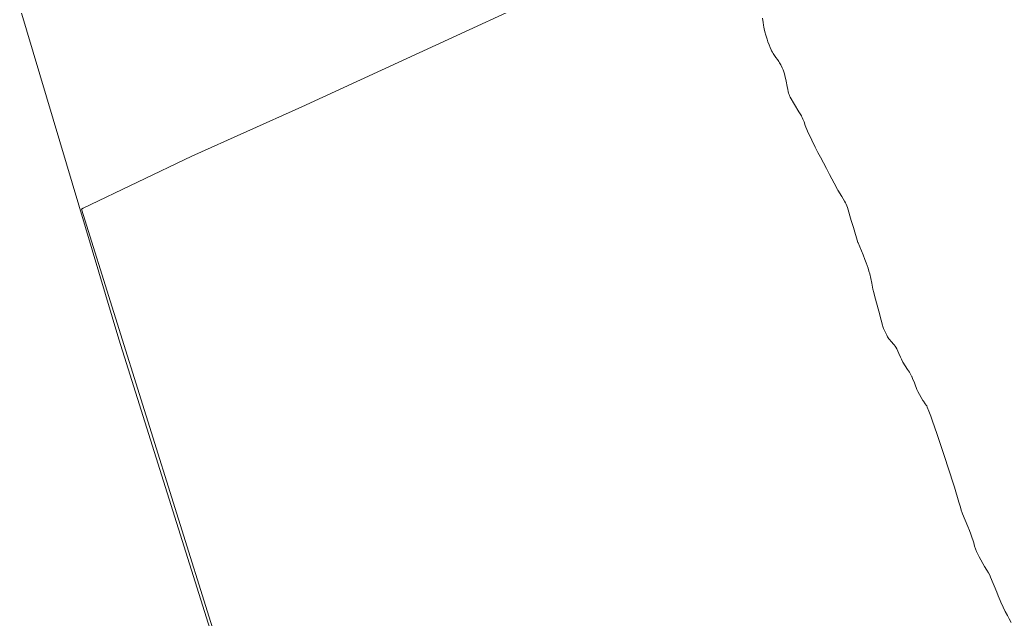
# Model space of a CAD drawing. Header units: metres. Extents: x 3 to 1027712, y 40 to 4430649.
# Drawn here: x 1024022.6 to 1024383.4, y 4423321.5 to 4423539.7 of the extents above; entities that cross this region are included whole.
import ezdxf

# ---------------------------------------------------------------- set-up
doc = ezdxf.new("R2010")
doc.units = ezdxf.units.M
doc.header["$MEASUREMENT"] = 0
for name, color, linetype, lineweight, true_color in [('Humedales_Ramsar_5_km', 7, 'Continuous', 9, 0xd0fac0), ('RN_LIC_5_km', 7, 'Continuous', 9, 0xe5f2bf), ('RN_ZEPA_5_km', 7, 'Continuous', 9, 0xc2d3f2)]:
    doc.layers.add(name, color=color, linetype=linetype, lineweight=lineweight, true_color=true_color)

msp = doc.modelspace()

# ---------------------------------------------------------------- linework, layer by layer
at = {"layer": 'Humedales_Ramsar_5_km'}
msp.add_lwpolyline([(1024218.12, 4423550.85), (1024168, 4423527.61), (1024125.29, 4423508.04), (1024085.21, 4423489.99), (1024045.65, 4423471.09), (1024045.05, 4423470.79), (1024139.21, 4423169.8)], dxfattribs=at)
at = {"layer": 'RN_LIC_5_km'}
for points in [[(1024022.62, 4423544.13), (1024058.66, 4423423.46), (1024137.22, 4423173.41)], [(1024383.42, 4423320.32), (1024382.72, 4423321.56), (1024382.05, 4423322.81), (1024381.28, 4423324.33), (1024380.53, 4423325.87), (1024379.69, 4423327.67), (1024379.39, 4423328.35), (1024378.67, 4423330.04), (1024378.15, 4423331.31), (1024375.94, 4423336.74), (1024375.6, 4423337.46), (1024375.11, 4423338.4), (1024374.58, 4423339.33), (1024373.77, 4423340.7), (1024371.76, 4423344.16), (1024371.4, 4423344.87), (1024370.96, 4423345.84), (1024370.83, 4423346.15), (1024370.46, 4423347.13), (1024370.13, 4423348.11), (1024369.77, 4423349.28), (1024368.87, 4423352.09), (1024368.74, 4423352.45), (1024368.24, 4423353.73), (1024367.62, 4423355.2), (1024365.7, 4423359.87), (1024365.47, 4423360.51), (1024365.36, 4423360.85), (1024364.81, 4423362.59), (1024364.37, 4423364.13), (1024362.78, 4423369.51), (1024362.4, 4423370.64), (1024358.98, 4423381.02), (1024356.45, 4423388.71), (1024354.69, 4423393.96), (1024354.16, 4423395.45), (1024353.5, 4423397.18), (1024352.9, 4423398.65), (1024352.88, 4423398.72), (1024352.68, 4423399.11), (1024352.48, 4423399.42), (1024352.17, 4423399.84), (1024351.48, 4423400.8), (1024351.27, 4423401.15), (1024350.03, 4423403.33), (1024349.47, 4423404.38), (1024349.12, 4423405.08), (1024348.79, 4423405.82), (1024348.54, 4423406.46), (1024348.18, 4423407.49), (1024347.56, 4423409.15), (1024347.34, 4423409.64), (1024347.28, 4423409.76), (1024346.79, 4423410.65), (1024346.36, 4423411.38), (1024345.72, 4423412.38), (1024344.01, 4423415.1), (1024343.92, 4423415.26), (1024343.5, 4423416.08), (1024343.11, 4423416.91), (1024342.55, 4423418.18), (1024341.78, 4423419.86), (1024341.45, 4423420.48), (1024341.18, 4423420.93), (1024340.86, 4423421.35), (1024340.52, 4423421.75), (1024339.98, 4423422.34), (1024338.94, 4423423.55), (1024338.71, 4423423.87), (1024338.44, 4423424.31), (1024338.14, 4423424.86), (1024337.64, 4423425.87), (1024337.33, 4423426.55), (1024337.01, 4423427.36), (1024336.76, 4423428.07), (1024336.64, 4423428.5), (1024336.13, 4423430.28), (1024335.21, 4423433.6), (1024333.79, 4423438.82), (1024333.4, 4423440.37), (1024333.1, 4423441.67), (1024332.67, 4423443.76), (1024331.92, 4423447.15), (1024331.66, 4423448.19), (1024331.34, 4423449.29), (1024331.04, 4423450.21), (1024330.66, 4423451.26), (1024330.21, 4423452.42), (1024329.53, 4423454.11), (1024328.91, 4423455.58), (1024327.69, 4423458.53), (1024327.65, 4423458.65), (1024327.1, 4423460.36), (1024326.48, 4423462.37), (1024325.98, 4423464.01), (1024325.21, 4423466.65), (1024323.82, 4423471.3), (1024323.6, 4423471.93), (1024323.33, 4423472.59), (1024323.1, 4423473.08), (1024322.77, 4423473.71), (1024322.31, 4423474.49), (1024321.73, 4423475.4), (1024320.32, 4423477.7), (1024320.2, 4423477.92), (1024319, 4423480.24), (1024317.35, 4423483.42), (1024316.22, 4423485.52), (1024314, 4423489.65), (1024313.1, 4423491.38), (1024312.1, 4423493.37), (1024310.88, 4423495.88), (1024309.33, 4423499.16), (1024309.03, 4423499.79), (1024308.69, 4423500.58), (1024308.44, 4423501.26), (1024308.03, 4423502.48), (1024307.63, 4423503.56), (1024307.4, 4423504.08), (1024307.14, 4423504.59), (1024307.05, 4423504.75), (1024306.18, 4423506.21), (1024304.59, 4423508.86), (1024303.03, 4423511.5), (1024302.78, 4423512.01), (1024302.61, 4423512.43), (1024302.43, 4423512.97), (1024302.29, 4423513.53), (1024302.12, 4423514.31), (1024301.87, 4423515.45), (1024301.5, 4423517.31), (1024301.07, 4423519.41), (1024300.91, 4423519.96), (1024300.66, 4423520.73), (1024300.38, 4423521.49), (1024300.06, 4423522.23), (1024299.68, 4423523.07), (1024299.56, 4423523.3), (1024299.15, 4423524.05), (1024298.88, 4423524.48), (1024298.39, 4423525.19), (1024297.79, 4423526.01), (1024296.8, 4423527.41), (1024296.53, 4423527.84), (1024296.2, 4423528.43), (1024296.05, 4423528.76), (1024295.68, 4423529.61), (1024295.3, 4423530.57), (1024294.91, 4423531.65), (1024294.57, 4423532.65), (1024294.13, 4423534.1), (1024293.77, 4423535.34), (1024293.52, 4423536.37), (1024293.39, 4423537.02), (1024293.29, 4423537.67), (1024293.18, 4423538.72), (1024292.97, 4423540.29)]]:
    msp.add_lwpolyline(points, dxfattribs=at)
at = {"layer": 'RN_ZEPA_5_km'}
for points in [[(1024022.62, 4423544.13), (1024058.66, 4423423.46), (1024137.22, 4423173.41)], [(1024383.42, 4423320.32), (1024382.72, 4423321.56), (1024382.05, 4423322.81), (1024381.27, 4423324.33), (1024380.53, 4423325.87), (1024379.69, 4423327.67), (1024379.39, 4423328.35), (1024378.67, 4423330.04), (1024378.15, 4423331.31), (1024375.94, 4423336.74), (1024375.6, 4423337.46), (1024375.11, 4423338.4), (1024374.58, 4423339.33), (1024373.77, 4423340.7), (1024371.76, 4423344.16), (1024371.4, 4423344.87), (1024370.96, 4423345.84), (1024370.83, 4423346.15), (1024370.46, 4423347.13), (1024370.13, 4423348.11), (1024369.77, 4423349.28), (1024368.87, 4423352.09), (1024368.74, 4423352.45), (1024368.24, 4423353.73), (1024367.62, 4423355.2), (1024365.7, 4423359.87), (1024365.47, 4423360.51), (1024365.36, 4423360.85), (1024364.81, 4423362.59), (1024364.36, 4423364.13), (1024362.78, 4423369.51), (1024362.4, 4423370.64), (1024358.98, 4423381.02), (1024356.45, 4423388.71), (1024354.69, 4423393.96), (1024354.16, 4423395.45), (1024353.5, 4423397.18), (1024352.9, 4423398.65), (1024352.88, 4423398.72), (1024352.68, 4423399.11), (1024352.48, 4423399.42), (1024352.17, 4423399.84), (1024351.48, 4423400.8), (1024351.27, 4423401.15), (1024350.03, 4423403.33), (1024349.47, 4423404.38), (1024349.12, 4423405.08), (1024348.78, 4423405.82), (1024348.54, 4423406.46), (1024348.18, 4423407.49), (1024347.56, 4423409.15), (1024347.34, 4423409.64), (1024347.28, 4423409.76), (1024346.79, 4423410.65), (1024346.36, 4423411.38), (1024345.72, 4423412.38), (1024344.01, 4423415.1), (1024343.92, 4423415.26), (1024343.5, 4423416.08), (1024343.11, 4423416.91), (1024342.55, 4423418.18), (1024341.78, 4423419.86), (1024341.45, 4423420.48), (1024341.18, 4423420.93), (1024340.86, 4423421.35), (1024340.52, 4423421.75), (1024339.98, 4423422.34), (1024338.94, 4423423.55), (1024338.71, 4423423.87), (1024338.44, 4423424.31), (1024338.14, 4423424.86), (1024337.64, 4423425.87), (1024337.33, 4423426.55), (1024337.01, 4423427.36), (1024336.76, 4423428.07), (1024336.64, 4423428.5), (1024336.13, 4423430.28), (1024335.21, 4423433.6), (1024333.79, 4423438.82), (1024333.4, 4423440.37), (1024333.1, 4423441.67), (1024332.67, 4423443.76), (1024331.92, 4423447.15), (1024331.66, 4423448.19), (1024331.34, 4423449.29), (1024331.04, 4423450.21), (1024330.66, 4423451.26), (1024330.21, 4423452.42), (1024329.53, 4423454.11), (1024328.91, 4423455.58), (1024327.69, 4423458.53), (1024327.65, 4423458.65), (1024327.1, 4423460.36), (1024326.48, 4423462.37), (1024325.98, 4423464.01), (1024325.21, 4423466.65), (1024323.82, 4423471.3), (1024323.6, 4423471.93), (1024323.33, 4423472.59), (1024323.1, 4423473.08), (1024322.77, 4423473.71), (1024322.31, 4423474.49), (1024321.73, 4423475.4), (1024320.32, 4423477.7), (1024320.2, 4423477.92), (1024319, 4423480.24), (1024317.35, 4423483.42), (1024316.22, 4423485.52), (1024314, 4423489.65), (1024313.1, 4423491.38), (1024312.1, 4423493.37), (1024310.88, 4423495.88), (1024309.33, 4423499.16), (1024309.03, 4423499.79), (1024308.69, 4423500.58), (1024308.44, 4423501.26), (1024308.03, 4423502.48), (1024307.63, 4423503.56), (1024307.4, 4423504.08), (1024307.14, 4423504.59), (1024307.05, 4423504.75), (1024306.18, 4423506.21), (1024304.59, 4423508.86), (1024303.03, 4423511.5), (1024302.78, 4423512.01), (1024302.61, 4423512.43), (1024302.43, 4423512.97), (1024302.29, 4423513.53), (1024302.12, 4423514.31), (1024301.87, 4423515.45), (1024301.5, 4423517.31), (1024301.07, 4423519.41), (1024300.91, 4423519.96), (1024300.66, 4423520.73), (1024300.38, 4423521.49), (1024300.06, 4423522.23), (1024299.68, 4423523.07), (1024299.56, 4423523.3), (1024299.15, 4423524.05), (1024298.88, 4423524.48), (1024298.39, 4423525.19), (1024297.79, 4423526.01), (1024296.8, 4423527.41), (1024296.53, 4423527.84), (1024296.2, 4423528.43), (1024296.05, 4423528.76), (1024295.68, 4423529.61), (1024295.3, 4423530.57), (1024294.91, 4423531.65), (1024294.57, 4423532.65), (1024294.13, 4423534.1), (1024293.77, 4423535.34), (1024293.51, 4423536.37), (1024293.39, 4423537.02), (1024293.29, 4423537.67), (1024293.18, 4423538.72), (1024292.97, 4423540.29)]]:
    msp.add_lwpolyline(points, dxfattribs=at)

doc.saveas('drawing.dxf')
